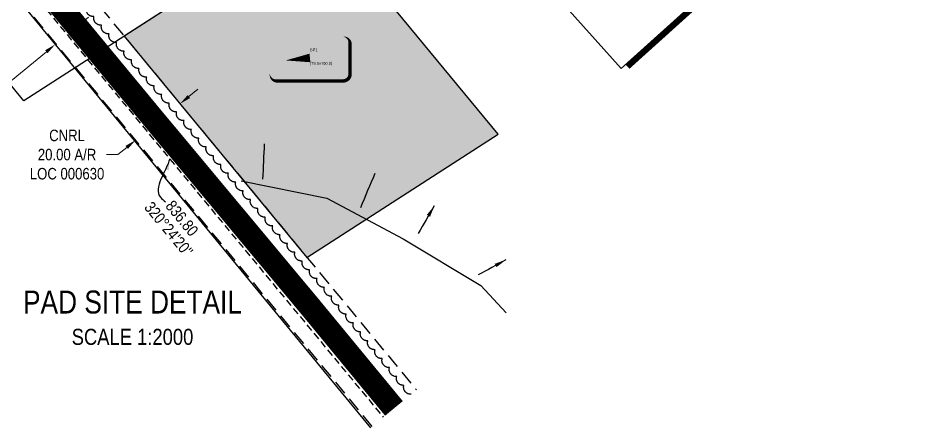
# Model space of a CAD drawing. Extents: x 414932 to 422828, y 6042137 to 6047669.
# Drawn here: x 420049 to 420834, y 6046112 to 6046469 of the extents above; entities that cross this region are included whole.
import ezdxf
from ezdxf.enums import TextEntityAlignment as Align

# ---------------------------------------------------------------- set-up
doc = ezdxf.new("R2018")
doc.units = 0
doc.header["$LTSCALE"] = 5
doc.header["$PDSIZE"] = 0.5
for name, pattern in [('0', [1, 1, 0]), ('foc-ACCESSROAD', [3.75, 2.5, -1.25]), ('foc-TIELINE', [1.875, 1.25, -0.625])]:
    doc.linetypes.add(name, pattern=pattern)
doc.layers.get('Defpoints').update_dxf_attribs({"color": 9})
for name, color, linetype in [('AS-ROADS', 254, 'Continuous'), ('C-RW', 13, 'Continuous'), ('CG-NOTES', 7, 'Continuous'), ('DETAIL-T', 7, 'Continuous'), ('F-AR', 190, 'foc-ACCESSROAD'), ('F-RW', 190, 'Continuous'), ('L-BD', 7, 'Continuous'), ('L-MON', 1, 'Continuous'), ('L-TIE', 7, 'foc-TIELINE'), ('P-TEMP-BLOCKS', 250, 'Continuous'), ('P-TEMP-H', 41, 'Continuous'), ('P-TEMP_WORKSPACE', 46, 'Continuous'), ('T-BUSH', 110, '0'), ('T-SLOPE', 48, 'Continuous')]:
    doc.layers.add(name, color=color, linetype=linetype)
doc.layers.add('F-AR-T', color=190, linetype='Continuous', lineweight=9)
doc.layers.add('F-RW-T', color=190, linetype='Continuous', lineweight=9)
doc.styles.add('80CG', font='ARIALN.TTF', dxfattribs={"height": 10})
doc.styles.add('80L', font='ARIALN.TTF', dxfattribs={"height": 10})
doc.styles.get("Standard").update_dxf_attribs({"font": 'ARIALN.TTF'})
doc.dimstyles.new('Compass 5 000', dxfattribs={"dimscale": 5, "dimtxt": 9, "dimasz": 2, "dimexe": 0.2, "dimexo": 0.0625, "dimgap": 0.5, "dimtad": 0, "dimtih": 1, "dimtoh": 1, "dimzin": 0, "dimdsep": 46, "dimtxsty": '80CG', "dimcen": 0.1, "dimse1": 1, "dimse2": 1, "dimclrd": 256, "dimclrt": 256, "dimaunit": 1, "dimadec": 4, "dimazin": 0, "dimtfac": 0.06, "dimtofl": 0, "dimtmove": 0, "dimatfit": 1, "dimfxl": 0.2, "dimtolj": 1, "dimtzin": 0, "dimlwd": -1, "dimarcsym": 0})

# ---------------------------------------------------------------- blocks, each defined once
blk = doc.blocks.new('*D69')
at = {"layer": 'Defpoints', "color": 0, "transparency": 16777216}
for p in [(420190.23, 6046394.22), (420272.92, 6046293.03), (420234.24, 6046261.43)]:
    blk.add_point(p, dxfattribs=at)
at = {"layer": 'F-AR-T', "transparency": 16777216}
for p, q in [((420197.98, 6046400.55), (420205.72, 6046406.88)), ((420136.07, 6046349.96), (420126.07, 6046349.96)), ((420143.81, 6046356.29), (420136.07, 6046349.96))]:
    blk.add_line(p, q, dxfattribs=at)
for points in [[(420196.92, 6046401.84), (420199.03, 6046399.26), (420190.23, 6046394.22)], [(420142.75, 6046357.58), (420144.86, 6046355), (420151.55, 6046362.62)]]:
    blk.add_solid(points, dxfattribs=at)
at = {"layer": 'F-AR-T', "transparency": 16777216, "insert": (420091.77, 6046349.96), "char_height": 10, "attachment_point": 5, "style": '80CG'}
blk.add_mtext('\\A1;CNRL\\P20.00 A/R\\PLOC 000630', dxfattribs=at)
blk = doc.blocks.new('*D70')
at = {"layer": 'Defpoints', "color": 0, "transparency": 16777216}
for p in [(419968.92, 6046610.25), (419955.42, 6046599.14), (420094.95, 6046457.04)]:
    blk.add_point(p, dxfattribs=at)
at = {"layer": 'F-RW-T', "transparency": 16777216}
for p, q in [((420102.67, 6046463.4), (420110.4, 6046469.75)), ((420073.72, 6046439.58), (420030.83, 6046404.3)), ((420030.83, 6046404.3), (420020.83, 6046404.3))]:
    blk.add_line(p, q, dxfattribs=at)
for points in [[(420101.62, 6046464.68), (420103.73, 6046462.11), (420094.95, 6046457.04)], [(420072.66, 6046440.87), (420074.78, 6046438.29), (420081.44, 6046445.93)]]:
    blk.add_solid(points, dxfattribs=at)
at = {"layer": 'F-RW-T', "transparency": 16777216, "insert": (419984.58, 6046404.3), "char_height": 10, "attachment_point": 5, "style": '80CG'}
blk.add_mtext('\\A1;CNRL\\P7.00 P/L R/W\\PPLA 001968', dxfattribs=at)
blk = doc.blocks.new('*U43')
at = {"true_color": 0xff8aff}
h = blk.add_hatch(color=211, dxfattribs=at)
edge = h.paths.add_edge_path()
edge.add_line((-29, -20), (29, -20))
edge.add_arc((29, -14), 6, 270, 360)
edge.add_line((35, -14), (35, 12.5))
edge.add_arc((29, 12.5), 6, 0, 90)
edge.add_line((29, 18.5), (-29, 18.5))
edge.add_arc((-29, 12.5), 6, 90, 180)
edge.add_line((-35, 12.5), (-35, -14))
edge.add_arc((-29, -14), 6, 180, 270)
at = {"color": 250, "flags": 128}
blk.add_lwpolyline([(-29, -20, 3, 3, 0), (29, -20, 3, 3, 0.414214), (35, -14, 3, 3, 0), (35, 12.5, 3, 0, 0.414214), (29, 18.5, 0, 0, 0), (-29, 18.5, 0, 0, 0.414214), (-35, 12.5, 0, 0, 0), (-35, -14, 0, 3, 0.414214)], format="xyseb", close=True, dxfattribs=at)
at = {"flags": 128}
blk.add_lwpolyline([(-21.17, -2.14, 0, 7.5, 0), (0, 0, 0, 0, 0)], format="xyseb", dxfattribs=at)
at = {"color": 250, "lineweight": 30, "flags": 104}
blk.add_attdef('TEMP_AREA_W1', text='', height=12, dxfattribs=at).set_placement((0, 8.26), align=Align.MIDDLE_CENTER)
blk.add_attdef('ENTER_TEXT', text='', height=9, dxfattribs=at).set_placement((0, -3.47), align=Align.TOP_CENTER)
blk = doc.blocks.new('*U39')
at = {"layer": 'CG-NOTES'}
for p, q in [((-173.38, 20.73), (166.62, 20.73)), ((-173.38, -1.71), (-173.38, 20.73)), ((166.62, 20.73), (166.62, -1.71)), ((-173.38, -133.27), (-173.38, -1.71)), ((166.62, -1.71), (166.62, -133.27)), ((166.62, -133.27), (-173.38, -133.27))]:
    blk.add_line(p, q, dxfattribs=at)
at = {"layer": 'CG-NOTES', "const_width": 5, "flags": 128}
for points in [[(169.12, -1.76), (169.12, 15.73)], [(169.12, -1.76), (169.12, -135.77), (-168.38, -135.77)]]:
    blk.add_lwpolyline(points, dxfattribs=at)
blk = doc.blocks.new('*U81')
at = {"layer": 'DETAIL-T', "color": 3, "insert": (0, 0), "char_height": 20, "width": 217.1081, "attachment_point": 5, "style": '80CG'}
blk.add_mtext('\\pxqc;PAD SITE DETAIL\\P{\\H0.7x;SCALE 1:2000}', dxfattribs=at)

msp = doc.modelspace()

# ---------------------------------------------------------------- hatches: boundary and pattern name
at = {"layer": 'P-TEMP-H'}
h = msp.add_hatch(color=256, dxfattribs=at)
h.dxf.hatch_style = 1
h.paths.add_polyline_path([(420308.474, 6046560.65), (420141.603, 6046453.061), (420300.661, 6046260.256), (420467.533, 6046367.845)])

# ---------------------------------------------------------------- linework, layer by layer
at = {"layer": 'AS-ROADS', "const_width": 19.991, "flags": 128}
msp.add_lwpolyline([(420376.725, 6046128.893), (420304.117, 6046216.905), (420163.512, 6046385.35), (420068.13, 6046500.585), (420016.73, 6046562.397), (419859.835, 6046755.345), (419552.516, 6047123.38)], dxfattribs=at)
at = {"layer": 'C-RW'}
msp.add_lwpolyline([(420718.21, 6046824.157), (420054.154, 6046396.78), (419572.088, 6046985.562), (419566.479, 6046978.673), (419486.163, 6046850.084), (419463.285, 6046822.016)], dxfattribs=at)
at = {"layer": 'F-AR'}
for points in [[(419586.321, 6047124.681), (420084.857, 6046521.668), (420396.32, 6046145.1)], [(420357.809, 6046113.248), (420046.339, 6046489.824), (419553.776, 6047085.612)]]:
    msp.add_lwpolyline(points, dxfattribs=at)
at = {"layer": 'F-RW'}
msp.add_lwpolyline([(420369.637, 6046123.03), (420068.514, 6046489.244), (420042.322, 6046493.56), (420049.322, 6046485.043), (420356.158, 6046111.882)], dxfattribs=at)
at = {"layer": 'L-TIE'}
msp.add_lwpolyline([(419579.835, 6047073.701), (420055.937, 6046497.802), (420367.429, 6046121.204)], dxfattribs=at)
at = {"layer": 'P-TEMP_WORKSPACE', "flags": 128}
msp.add_lwpolyline([(420308.474, 6046560.65), (420141.603, 6046453.061), (420300.661, 6046260.256), (420467.533, 6046367.845)], close=True, dxfattribs=at)
at = {"layer": 'T-BUSH', "flags": 128}
msp.add_lwpolyline([(420391.693, 6046141.235, -0.5205671), (420385.399, 6046148.999, -0.5205671), (420379.104, 6046156.764, -0.5205671), (420372.81, 6046164.529, -0.5205671), (420366.516, 6046172.294, -0.5205671), (420360.222, 6046180.059, -0.5205671), (420353.928, 6046187.823, -0.5205671), (420347.633, 6046195.588, -0.5205671), (420341.339, 6046203.353, -0.5205671), (420335.045, 6046211.118, -0.5205671), (420328.751, 6046218.883, -0.5205671), (420322.457, 6046226.647, -0.5205671), (420316.115, 6046234.373, -0.5205671), (420309.673, 6046242.016, -0.5205671), (420303.231, 6046249.659, -0.5205671), (420296.79, 6046257.301, -0.5205671), (420290.348, 6046264.944, -0.5205671), (420283.906, 6046272.587, -0.5205671), (420277.464, 6046280.23, -0.5205671), (420271.022, 6046287.872, -0.5205671), (420264.58, 6046295.515, -0.5205671), (420258.139, 6046303.158, -0.5205671), (420251.697, 6046310.801, -0.5205671), (420245.255, 6046318.443, -0.5205671), (420238.813, 6046326.086, -0.5205671), (420232.371, 6046333.729, -0.5205671), (420225.929, 6046341.371, -0.5205671), (420219.487, 6046349.014, -0.5205671), (420213.046, 6046356.657, -0.5205671), (420206.604, 6046364.3, -0.5205671), (420200.162, 6046371.942, -0.5205671), (420193.72, 6046379.585, -0.5205671), (420187.278, 6046387.228, -0.5205671), (420180.836, 6046394.871, -0.5205671), (420174.287, 6046402.422, -0.5205671), (420167.728, 6046409.963, -0.5205671), (420161.168, 6046417.505, -0.5205671), (420154.608, 6046425.047, -0.5205671), (420148.049, 6046432.589, -0.5205671), (420141.489, 6046440.131, -0.5205671), (420134.929, 6046447.673, -0.5205671), (420128.37, 6046455.215, -0.5205671), (420121.81, 6046462.757, -0.5205671), (420115.251, 6046470.298, -0.5205671), (420108.691, 6046477.84, -0.5205671), (420104.534, 6046486.53, -0.5205671), (420103.275, 6046496.203, -0.5205671), (420110.777, 6046502.809, -0.5205671), (420118.334, 6046509.339, -0.5205671), (420126.828, 6046514.608, -0.5205671), (420135.323, 6046519.877, -0.5205671), (420143.817, 6046525.145, -0.5205671), (420152.311, 6046530.414, -0.5205671), (420160.805, 6046535.682, -0.5205671), (420169.299, 6046540.951, -0.5205671), (420177.794, 6046546.219, -0.5205671), (420186.288, 6046551.488, -0.5205671), (420194.782, 6046556.756, -0.5205671), (420203.276, 6046562.025, -0.5205671), (420211.77, 6046567.293, -0.5205671), (420220.264, 6046572.562, -0.5205671), (420228.759, 6046577.83, -0.5205671), (420237.253, 6046583.099, -0.5205671), (420245.747, 6046588.368, -0.5205671), (420254.241, 6046593.636, -0.5205671), (420262.701, 6046598.959, -0.5205671), (420271.065, 6046604.432, -0.5205671), (420279.429, 6046609.905, -0.5205671), (420287.793, 6046615.378, -0.5205671), (420296.157, 6046620.851, -0.5205671), (420304.521, 6046626.324, -0.5205671), (420312.885, 6046631.797, -0.5205671), (420321.248, 6046637.27, -0.5205671), (420329.612, 6046642.743, -0.5205671), (420337.976, 6046648.216, -0.5205671), (420346.34, 6046653.689, -0.5205671), (420354.704, 6046659.162, -0.5205671), (420363.068, 6046664.635, -0.5205671), (420371.432, 6046670.108, -0.5205671), (420379.796, 6046675.581, -0.5205671), (420388.16, 6046681.054, -0.5205671), (420396.524, 6046686.527, -0.5205671), (420404.888, 6046692, -0.5205671), (420413.252, 6046697.473, -0.5205671), (420421.615, 6046702.946, -0.5205671), (420429.979, 6046708.419, -0.5205671), (420438.343, 6046713.892, -0.5205671), (420446.707, 6046719.365, -0.5205671), (420455.071, 6046724.838, -0.5205671), (420463.435, 6046730.311, -0.5205671), (420471.799, 6046735.784, -0.5205671), (420480.163, 6046741.257, -0.5205671), (420488.533, 6046746.719, -0.5205671), (420496.936, 6046752.133, -0.5205671), (420505.338, 6046757.547, -0.5205671), (420513.741, 6046762.96, -0.5205671), (420522.143, 6046768.374, -0.5205671), (420530.546, 6046773.787, -0.5205671), (420538.948, 6046779.201, -0.5205671), (420547.351, 6046784.615, -0.5205671), (420555.753, 6046790.028, -0.5205671), (420564.156, 6046795.442, -0.5205671), (420572.558, 6046800.855, -0.5205671), (420580.961, 6046806.269, -0.5205671), (420589.363, 6046811.683, -0.5205671), (420597.766, 6046817.096, -0.5205671), (420606.168, 6046822.51, -0.5205671), (420614.571, 6046827.923, -0.5205671), (420622.973, 6046833.337, -0.5205671), (420631.376, 6046838.751, -0.5205671), (420639.778, 6046844.164, -0.5205671), (420648.181, 6046849.578, -0.5205671), (420656.583, 6046854.991, -0.5205671), (420664.986, 6046860.405, -0.5205671), (420673.388, 6046865.819, -0.5205671), (420685.682, 6046873.74, -0.5205671)], format="xyb", dxfattribs=at)
at = {"layer": 'T-SLOPE', "flags": 128}
msp.add_lwpolyline([(420243.647, 6046327.07), (420318.197, 6046311.932), (420384.822, 6046276.727), (420452.345, 6046235.902), (420474.665, 6046212.174)], dxfattribs=at)

# ---------------------------------------------------------------- block references
at = {"xscale": 0.99955033, "yscale": 0.99955033, "zscale": 0.99955033}
msp.add_blockref('*U81', (420148.825, 6046207.809), dxfattribs=at)
at = {"layer": 'CG-NOTES', "xscale": 0.9989757024179773, "yscale": 0.9989757024179773, "zscale": 0.9989757024179773, "rotation": 41.99833307416887}
msp.add_blockref('*U39', (420614.578, 6046639.904), dxfattribs=at)
at = {"layer": 'P-TEMP-BLOCKS'}
ref = msp.add_blockref('*U43', (420303.506, 6046434.151), dxfattribs=dict(at, xscale=0.9995439999999992, yscale=0.9995439999999992, zscale=0.9995439999999992))
lines = msp.add_mtext('BP1', dxfattribs={"layer": '0', "color": 250, "insert": (420303.506, 6046442.412), "char_height": 2.5, "attachment_point": 1})
ref.add_attrib('TEMP_AREA_W1', '', (420303.506, 6046442.412), dxfattribs={"flags": 104}).embed_mtext(lines)
lines = msp.add_mtext('(79.0x100.0)', dxfattribs={"layer": '0', "color": 250, "insert": (420303.509, 6046430.683), "char_height": 2.5, "attachment_point": 1})
ref.add_attrib('ENTER_TEXT', '', (420303.509, 6046430.683), dxfattribs={"flags": 104}).embed_mtext(lines)

# ---------------------------------------------------------------- texts
at = {"layer": 'L-BD', "style": '80L'}
for s, height, p in [("320°24'20''", 9.99544, (420180.424, 6046285.015)), ('836.80', 9.9954, (420191.977, 6046294.571))]:
    msp.add_text(s, height=height, rotation=309.5945, dxfattribs=at).set_placement(p, align=Align.MIDDLE)

# ---------------------------------------------------------------- dimensions: what is measured, and where the dimension line sits
at = {"layer": 'F-AR-T'}
dim = msp.add_linear_dim(base=(420190.233, 6046394.223), p1=(420234.236, 6046261.426), p2=(420272.916, 6046293.031), angle=39.25198, text='CNRL\\P20.00 A/R\\PLOC 000630', dimstyle='Compass 5 000', dxfattribs=at)
dim.commit()
dim.dimension.update_dxf_attribs({"geometry": '*D69', "text_midpoint": (420091.775, 6046349.963), "dimtype": 161})
at = {"layer": 'F-RW-T'}
dim = msp.add_linear_dim(base=(420094.952, 6046457.043), p1=(419955.416, 6046599.143), p2=(419968.923, 6046610.254), angle=39.439998, text='CNRL\\P7.00 P/L R/W\\PPLA 001968', dimstyle='Compass 5 000', dxfattribs=at)
dim.commit()
dim.dimension.update_dxf_attribs({"geometry": '*D70', "text_midpoint": (419984.58, 6046404.299), "dimtype": 161})

# ---------------------------------------------------------------- leaders
at = {"layer": 'L-BD', "path_type": 1}
msp.add_leader([(420181.222, 6046346.33), (420173.086, 6046312.819), (420177.601, 6046308.715)], dimstyle='Compass 5 000', override={"dimgap": 0.5, "dimtad": 0}, dxfattribs=at)
at = {"layer": 'L-MON', "path_type": 1}
msp.add_leader([(420052.07, 6046493.83), (419997.586, 6046453.17), (419995.205, 6046452.694)], dimstyle='Compass 5 000', override={"dimgap": 0.5, "dimtad": 0}, dxfattribs=at)
at = {"layer": 'T-SLOPE', "path_type": 1}
for points in [[(420263.672, 6046359.503), (420262.24, 6046328.631)], [(420360.047, 6046333.561), (420347.484, 6046303.734)], [(420411.871, 6046305.304), (420397.738, 6046281.233)], [(420474.165, 6046258.209), (420450.085, 6046245.127)]]:
    msp.add_leader(points, dimstyle='Compass 5 000', override={"dimgap": 0.5, "dimtad": 0}, dxfattribs=at)

doc.saveas('drawing.dxf')
